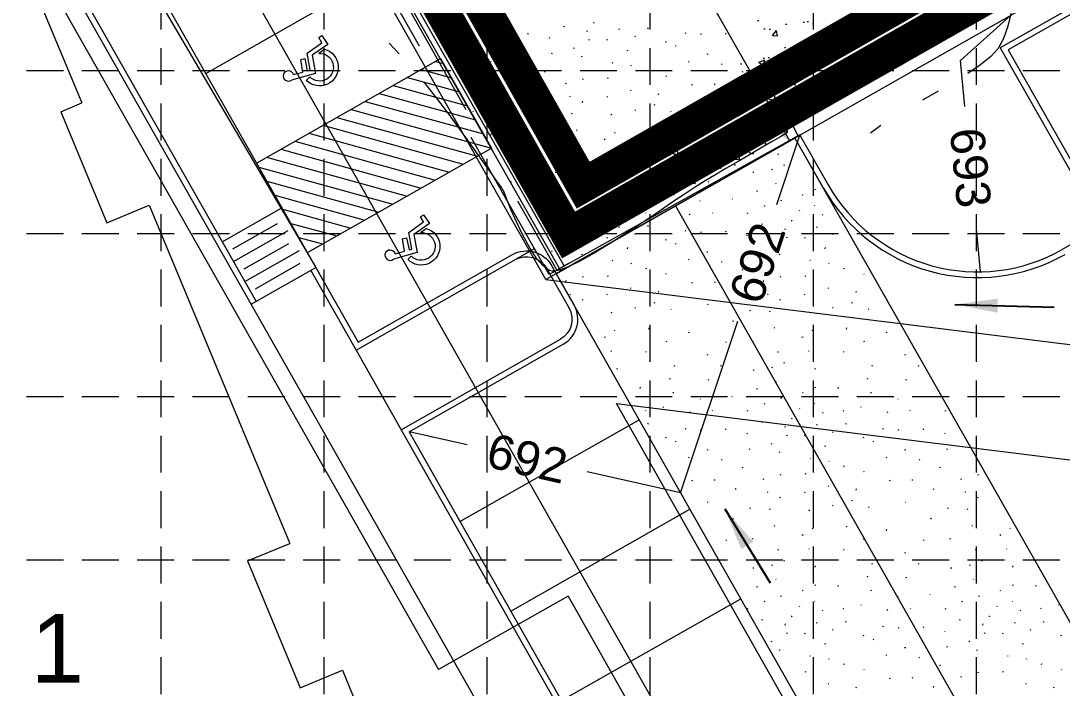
# Model space of a CAD drawing. Header units: feet. Extents: x 16394 to 17307, y 17282 to 17854.
# Drawn here: x 16809.9 to 16901, y 17628.2 to 17686.5 of the extents above; entities that cross this region are included whole.
import ezdxf
from ezdxf.enums import TextEntityAlignment as Align

# ---------------------------------------------------------------- set-up
doc = ezdxf.new("R2010")
doc.units = ezdxf.units.FT
doc.header["$MEASUREMENT"] = 0
for name, pattern in [('DGN Style 2', [22.939223, 13.763534, -9.175689]), ('DGN Style 5', [16.057456, 6.881767, -9.175689]), ('HIDDEN', [0.375, 0.25, -0.125])]:
    doc.linetypes.add(name, pattern=pattern)
for name, color, linetype, lineweight in [('_0', 1, 'Continuous', 0), ('Level 1', 7, 'Continuous', 0), ('Level 17', 7, 'Continuous', 0), ('Level 18', 7, 'Continuous', 0), ('Level 25', 7, 'Continuous', 0), ('Level 35', 7, 'Continuous', 0), ('Level 38', 7, 'Continuous', 0), ('Level 4', 7, 'Continuous', 0), ('Level 5', 7, 'Continuous', 0), ('Level 51', 7, 'Continuous', 0)]:
    doc.layers.add(name, color=color, linetype=linetype, lineweight=lineweight)
for name, color, linetype in [('GRID', 254, 'HIDDEN'), ('LIMITS OF DISTURBANCE', 1, 'HIDDEN'), ('SILT FENCE', 200, 'Continuous')]:
    doc.layers.add(name, color=color, linetype=linetype)
doc.styles.get("Standard").update_dxf_attribs({"font": 'ARIAL.TTF'})
doc.styles.add('Style-ENGINEERING', font='ENGINEERING.shx')
doc.dimstyles.get("Standard").update_dxf_attribs({"dimtxt": 0.18, "dimasz": 0.18, "dimexe": 0.18, "dimexo": 0.0625, "dimgap": 0.09, "dimtad": 0, "dimtih": 1, "dimtoh": 1, "dimdec": 4, "dimzin": 0, "dimdsep": 46, "dimtxsty": 'Standard', "dimcen": 0.09, "dimadec": 0, "dimazin": 0, "dimtfac": 1, "dimtdec": 4, "dimtofl": 0, "dimtmove": 0, "dimatfit": 3, "dimfxl": 0, "dimtolj": 1, "dimtzin": 0, "dimarcsym": 0})

msp = doc.modelspace()

# ---------------------------------------------------------------- hatches: boundary and pattern name
at = {"layer": 'Level 35', "linetype": 'DGN Style 2', "lineweight": 0}
h = msp.add_hatch(dxfattribs=at)
h.set_pattern_fill('AR-CONC', style=0)
h.set_pattern_definition([(50, (15736.0226, 15714.5856), (5.379451, -0.470641), [0.5625, -6.1875]), (355, (15736.0226, 15714.5856), (-1.040635, 5.641441), [0.45, -4.95]), (100.4514, (15736.471, 15714.5464), (4.33882, 5.170797), [0.478051, -5.258566]), (46.1842, (15736.0226, 15716.0856), (8.004308, -1.241393), [0.84375, -9.28125]), (96.6356, (15736.69, 15715.982), (7.00997, 7.305884), [0.717077, -7.887848]), (351.1842, (15736.023, 15716.086), (7.009965, 7.30589), [0.675, -7.425]), (21, (15736.7726, 15715.7106), (4.476803, -3.019642), [0.5625, -6.1875]), (326, (15736.7726, 15715.7106), (1.824865, 5.438625), [0.45, -4.95]), (71.4514, (15737.1457, 15715.459), (6.30167, 2.418979), [0.478051, -5.258566]), (37.5, (15736.0226, 15714.5856), (0.0911989, 2.4967039), [0, -4.89, 0, -5.025, 0, -4.96875]), (7.5, (15736.0226, 15714.5856), (1.9730215, 2.9580878), [0, -2.865, 0, -4.7775, 0, -1.89375]), (327.5, (15734.3501, 15714.5856), (4.0036683, -0.1691615), [0, -1.875, 0, -5.85, 0, -7.7625]), (317.5, (15733.6, 15714.5856), (4.3738963, 0.7507874), [0, -2.4375, 0, -3.885, 0, -5.5125])])
h.paths.add_polyline_path([(16870.857, 17676.817), (16866.473, 17676.075), (16866.668, 17670.722), (16877.326, 17676.617), (16876.896, 17677.498, -0.384245), (16878.199, 17680.292), (16886.363, 17684.845), (16883.872, 17685.916), (16880.567, 17685.848), (16877.6, 17687.061), (16873.621, 17686.387), (16872.947, 17683.894), (16869.778, 17679.85)], flags=16)

# ---------------------------------------------------------------- linework, layer by layer
at = {"color": 0, "lineweight": 0}
msp.add_solid([(16877.109, 17675.925), (16875.111, 17679.16), (16874.17, 17678.337)], dxfattribs=at)
at = {"layer": 'GRID', "color": 252, "linetype": 'HIDDEN', "lineweight": 0, "ltscale": 12.9}
for p, q in [((16822.182, 17838.88), (16822.182, 17340.067)), ((16836.432, 17838.88), (16836.432, 17340.067)), ((16850.682, 17838.88), (16850.682, 17340.067)), ((16864.932, 17838.88), (16864.932, 17340.067)), ((16879.182, 17838.88), (16879.182, 17340.067)), ((16893.432, 17838.88), (16893.432, 17340.067))]:
    msp.add_line(p, q, dxfattribs=at)
at = {"layer": 'GRID', "color": 7, "linetype": 'HIDDEN', "lineweight": 0, "ltscale": 12.9}
for p, q in [((16408.932, 17682.13), (17292.432, 17682.13)), ((16408.932, 17667.88), (17292.432, 17667.88)), ((16408.932, 17653.63), (17292.432, 17653.63)), ((16408.932, 17639.38), (17292.432, 17639.38))]:
    msp.add_line(p, q, dxfattribs=at)
at = {"layer": 'Level 1', "color": 7, "linetype": 'Continuous', "lineweight": 0}
for p, q in [((16855.841, 17663.866), (16771.895, 17811.717)), ((17010.64, 17751.757), (16855.841, 17663.866)), ((16867.168, 17670.297), (16954.96, 17515.671))]:
    msp.add_line(p, q, dxfattribs=at)
at = {"layer": 'Level 1', "color": 35, "linetype": 'DGN Style 5', "lineweight": 0}
for p, q in [((16896.494, 17687.222), (16896.203, 17685.983)), ((16888.663, 17686.345), (16887.846, 17685.886)), ((16889.082, 17686.58), (16888.663, 17686.345)), ((16886.725, 17685.256), (16885.389, 17684.506)), ((16887.846, 17685.886), (16886.725, 17685.256)), ((16896.203, 17685.983), (16895.835, 17684.902)), ((16843.004, 17683.565), (16842.146, 17684.502)), ((16885.389, 17684.506), (16883.93, 17683.687)), ((16895.835, 17684.902), (16895.361, 17684.038)), ((16883.93, 17683.687), (16882.44, 17682.849)), ((16894.722, 17683.347), (16893.82, 17682.619)), ((16895.361, 17684.038), (16894.722, 17683.347)), ((16882.44, 17682.849), (16881.01, 17682.045)), ((16893.82, 17682.619), (16892.713, 17681.864)), ((16881.01, 17682.045), (16879.731, 17681.325)), ((16845.876, 17680.25), (16845.214, 17681.059)), ((16878.694, 17680.74), (16877.992, 17680.343)), ((16879.731, 17681.325), (16878.694, 17680.74)), ((16846.67, 17679.222), (16845.876, 17680.25)), ((16877.167, 17679.673), (16877.024, 17679.478)), ((16877.248, 17679.783), (16877.167, 17679.673)), ((16877.288, 17679.828), (16877.248, 17679.783)), ((16877.33, 17679.872), (16877.288, 17679.828)), ((16877.406, 17679.937), (16877.33, 17679.872)), ((16877.56, 17680.066), (16877.406, 17679.937)), ((16877.714, 17680.183), (16877.56, 17680.066)), ((16877.992, 17680.343), (16877.714, 17680.183)), ((16890.123, 17680.313), (16888.759, 17679.537)), ((16847.549, 17678.045), (16846.67, 17679.222)), ((16876.695, 17678.778), (16876.662, 17678.687)), ((16876.745, 17678.908), (16876.695, 17678.778)), ((16876.837, 17679.144), (16876.745, 17678.908)), ((16876.888, 17679.275), (16876.837, 17679.144)), ((16876.916, 17679.322), (16876.888, 17679.275)), ((16876.945, 17679.368), (16876.916, 17679.322)), ((16877.024, 17679.478), (16876.945, 17679.368)), ((16848.466, 17676.793), (16847.549, 17678.045)), ((16876.589, 17678.22), (16876.574, 17678.071)), ((16876.574, 17678.071), (16876.584, 17678.022)), ((16876.584, 17678.022), (16876.594, 17677.972)), ((16876.618, 17678.486), (16876.589, 17678.22)), ((16876.594, 17677.972), (16876.617, 17677.824)), ((16876.634, 17678.63), (16876.618, 17678.486)), ((16876.662, 17678.687), (16876.634, 17678.63)), ((16876.617, 17677.824), (16876.658, 17677.559)), ((16876.658, 17677.559), (16876.68, 17677.415)), ((16876.68, 17677.415), (16876.698, 17677.349)), ((16876.698, 17677.349), (16876.759, 17677.208)), ((16876.759, 17677.208), (16876.872, 17676.952)), ((16876.872, 17676.952), (16876.934, 17676.812)), ((16885.097, 17677.322), (16884.217, 17676.654)), ((16849.372, 17675.536), (16848.466, 17676.793)), ((16876.337, 17676.339), (16875.614, 17675.915)), ((16876.817, 17676.62), (16876.337, 17676.339)), ((16876.991, 17676.722), (16876.817, 17676.62)), ((16876.934, 17676.812), (16876.958, 17676.764)), ((16876.958, 17676.764), (16876.991, 17676.722)), ((16850.22, 17674.346), (16849.372, 17675.536)), ((16874.713, 17675.388), (16873.696, 17674.793)), ((16875.614, 17675.915), (16874.713, 17675.388)), ((16850.963, 17673.295), (16850.22, 17674.346)), ((16873.696, 17674.793), (16872.628, 17674.168)), ((16851.553, 17672.455), (16850.963, 17673.295)), ((16871.572, 17673.55), (16870.591, 17672.976)), ((16872.628, 17674.168), (16871.572, 17673.55)), ((16851.942, 17671.898), (16851.553, 17672.455)), ((16869.75, 17672.485), (16869.046, 17672.045)), ((16870.591, 17672.976), (16869.75, 17672.485)), ((16852.082, 17671.696), (16851.942, 17671.898)), ((16852.121, 17671.63), (16852.082, 17671.696)), ((16852.207, 17671.403), (16852.121, 17671.63)), ((16869.046, 17672.045), (16868.092, 17671.413)), ((16852.446, 17670.795), (16852.207, 17671.403)), ((16852.813, 17669.909), (16852.446, 17670.795)), ((16866.94, 17670.636), (16865.644, 17669.759)), ((16868.092, 17671.413), (16866.94, 17670.636)), ((16853.283, 17668.851), (16852.813, 17669.909)), ((16865.644, 17669.759), (16864.254, 17668.827)), ((16853.829, 17667.724), (16853.283, 17668.851)), ((16864.254, 17668.827), (16862.823, 17667.887)), ((16862.823, 17667.887), (16861.402, 17666.983)), ((16854.428, 17666.632), (16853.829, 17667.724)), ((16861.402, 17666.983), (16860.044, 17666.162)), ((16855.052, 17665.681), (16854.428, 17666.632)), ((16860.044, 17666.162), (16858.801, 17665.468)), ((16855.554, 17665.09), (16855.052, 17665.681)), ((16855.922, 17664.782), (16855.554, 17665.09)), ((16858.801, 17665.468), (16857.724, 17664.949)), ((16856.161, 17664.653), (16855.922, 17664.782)), ((16856.278, 17664.614), (16856.161, 17664.653)), ((16856.372, 17664.598), (16856.278, 17664.614)), ((16856.596, 17664.601), (16856.372, 17664.598)), ((16857.018, 17664.689), (16856.596, 17664.601)), ((16857.724, 17664.949), (16857.018, 17664.689))]:
    msp.add_line(p, q, dxfattribs=at)
at = {"layer": 'Level 17', "color": 7, "linetype": 'Continuous', "lineweight": 0}
for p, q in [((16809.131, 17694.055), (16815.276, 17679.282)), ((16813.429, 17678.514), (16815.276, 17679.282)), ((16813.429, 17678.514), (16817.462, 17668.819)), ((16817.462, 17668.819), (16821.155, 17670.355)), ((16821.155, 17670.355), (16833.446, 17640.81)), ((16829.753, 17639.274), (16833.446, 17640.81)), ((16829.753, 17639.274), (16834.362, 17628.194)), ((16834.362, 17628.194), (16838.055, 17629.73)), ((16838.055, 17629.73), (16844.2, 17614.958))]:
    msp.add_line(p, q, dxfattribs=at)
at = {"layer": 'Level 25', "color": 7, "linetype": 'Continuous', "lineweight": 0}
for p, q in [((16876.279, 17607.615), (16763.199, 17806.78)), ((16877.146, 17675.962), (16839.991, 17741.402)), ((16857.145, 17664.606), (16819.743, 17730.481)), ((16799.529, 17712.413), (16846.444, 17629.782)), ((16856.732, 17664.372), (16877.603, 17676.222)), ((16877.603, 17676.222), (16965.395, 17521.596)), ((16856.732, 17664.372), (16944.538, 17509.723)), ((16855.841, 17663.866), (16962.247, 17650.684)), ((16861.995, 17653.027), (16947.679, 17642.413)), ((16884.976, 17612.552), (16861.995, 17653.027)), ((16857.771, 17636.213), (16846.444, 17629.782)), ((16857.771, 17636.213), (16939.227, 17492.747))]:
    msp.add_line(p, q, dxfattribs=at)
at = {"layer": 'Level 35', "color": 7, "linetype": 'DGN Style 2', "lineweight": 0}
for p, q in [((16856.115, 17664.314), (16811.606, 17742.661)), ((16842.052, 17690.702), (16856.785, 17664.686)), ((16891.203, 17687.879), (16877.636, 17680.366)), ((16892.111, 17687.607), (16877.905, 17679.734)), ((16877.871, 17676.413), (16877.256, 17677.674)), ((16877.871, 17676.413), (16856.115, 17664.314))]:
    msp.add_line(p, q, dxfattribs=at)
for centre, radius, start, end in [((16878.744, 17678.249), 2.39, 117.62849, 218.73605), ((16879.106, 17678.164), 1.914, 112.47045, 194.83436)]:
    msp.add_arc(centre, radius, start, end, dxfattribs=at)
at = {"layer": 'Level 38', "color": 7, "linetype": 'Continuous', "lineweight": 0}
for p, q in [((16857.426, 17665.043), (16812.91, 17743.403)), ((16795.27, 17723.003), (16863.971, 17602.001)), ((16803.885, 17720.995), (16839.434, 17658.383)), ((16959.029, 17720.154), (16895.548, 17684.111)), ((16958.841, 17719.472), (16896.229, 17683.923)), ((16811.257, 17695.857), (16830.513, 17661.943)), ((16826.103, 17681.862), (16842.191, 17690.997)), ((16835.985, 17683.619), (16836.492, 17683.975)), ((16895.548, 17684.111), (16903.448, 17670.197)), ((16896.229, 17683.923), (16903.882, 17670.444)), ((16830.547, 17674.036), (16846.634, 17683.17)), ((16846.187, 17682.916), (16846.889, 17682.722)), ((16846.634, 17683.17), (16851.078, 17675.344)), ((16834.895, 17681.257), (16835.186, 17681.55)), ((16843.727, 17681.519), (16848.285, 17680.263)), ((16844.957, 17682.218), (16847.587, 17681.493)), ((16842.497, 17680.821), (16848.983, 17679.033)), ((16841.268, 17680.123), (16849.682, 17677.803)), ((16840.038, 17679.425), (16850.38, 17676.573)), ((16837.578, 17678.028), (16849.848, 17674.645)), ((16838.808, 17678.726), (16851.078, 17675.344)), ((16836.348, 17677.33), (16848.618, 17673.947)), ((16835.118, 17676.632), (16847.389, 17673.249)), ((16878.022, 17676.497), (16856.115, 17664.314)), ((16877.603, 17676.222), (16880.072, 17671.874)), ((16878.038, 17676.469), (16880.506, 17672.121)), ((16832.659, 17675.235), (16844.929, 17671.852)), ((16833.889, 17675.933), (16846.159, 17672.551)), ((16834.99, 17666.209), (16851.078, 17675.344)), ((16831.429, 17674.537), (16843.699, 17671.154)), ((16830.744, 17673.688), (16842.469, 17670.456)), ((16831.442, 17672.459), (16841.24, 17669.758)), ((16832.14, 17671.229), (16840.01, 17669.059)), ((16827.551, 17667.16), (16832.768, 17670.123)), ((16832.839, 17669.999), (16838.78, 17668.361)), ((16828.479, 17666.537), (16832.393, 17668.759)), ((16833.537, 17668.769), (16837.55, 17667.663)), ((16828.538, 17665.421), (16833.321, 17668.137)), ((16844.872, 17667.966), (16845.379, 17668.322)), ((16829.467, 17664.798), (16833.38, 17667.02)), ((16834.235, 17667.539), (16836.32, 17666.965)), ((16902.696, 17667.47), (16900.957, 17666.483)), ((16829.526, 17663.682), (16834.309, 17666.397)), ((16839.246, 17657.701), (16854.899, 17666.589)), ((16839.434, 17658.383), (16852.913, 17666.036)), ((16830.454, 17663.059), (16834.368, 17665.281)), ((16843.783, 17665.605), (16844.073, 17665.897)), ((16856.321, 17665.096), (16858.296, 17661.618)), ((16830.078, 17661.696), (16835.731, 17664.905)), ((16835.296, 17664.658), (16839.246, 17657.701)), ((16855.886, 17664.849), (16857.861, 17661.371)), ((16843.196, 17650.744), (16857.11, 17658.644)), ((16843.878, 17650.556), (16857.357, 17658.209)), ((16839.246, 17657.701), (16843.196, 17650.744)), ((16848.321, 17642.73), (16863.974, 17651.617)), ((16843.196, 17650.744), (16870.352, 17602.916)), ((16843.878, 17650.556), (16870.54, 17603.597)), ((16852.765, 17634.903), (16868.418, 17643.791)), ((16857.209, 17627.077), (16872.862, 17635.964))]:
    msp.add_line(p, q, dxfattribs=at)
at = {"layer": 'Level 38', "color": 7, "linetype": 'Continuous', "lineweight": 0, "flags": 128}
for points in [[(16833.761, 17681.757), (16834.603, 17681.988), (16834.408, 17683.074), (16834.76, 17683.164), (16834.985, 17682.102), (16835.246, 17682.165), (16834.961, 17683.628), (16836.265, 17684.549), (16835.989, 17684.997), (16836.262, 17685.175), (16836.778, 17684.4), (16835.401, 17683.455), (16835.699, 17681.869), (16833.616, 17681.283)], [(16842.649, 17666.104), (16843.49, 17666.335), (16843.296, 17667.421), (16843.647, 17667.511), (16843.872, 17666.449), (16844.133, 17666.512), (16843.848, 17667.975), (16845.153, 17668.896), (16844.877, 17669.344), (16845.149, 17669.522), (16845.665, 17668.747), (16844.289, 17667.802), (16844.586, 17666.216), (16842.504, 17665.63)]]:
    msp.add_lwpolyline(points, dxfattribs=at)
at = {"layer": 'Level 38', "color": 7, "linetype": 'Continuous', "lineweight": 0, "extrusion": (0, 0, -1)}
for centre, radius, start, end in [((-16836.056, 17682.408), 1.631, 105.51132, 315.27489), ((-16836.056, 17682.408), 1.211, 86.58415, 315.27489), ((-16844.943, 17666.755), 1.631, 105.51132, 315.27489), ((-16844.943, 17666.755), 1.211, 86.58415, 315.27489), ((-16854.147, 17663.862), 2.5, 60.41333, 150.41333), ((-16854.147, 17663.862), 2, 60.41333, 150.41333), ((-16856.122, 17660.383), 2, 150.41333, 240.41333)]:
    msp.add_arc(centre, radius, start, end, dxfattribs=at)
at = {"layer": 'Level 38', "color": 7, "linetype": 'Continuous', "lineweight": 0}
for centre, radius, start, end in [((16833.336, 17681.637), 0.451, 15.48499, 308.66759), ((16893.551, 17679.527), 15.5, 209.58667, 299.58667), ((16893.551, 17679.527), 15, 209.58667, 299.58667), ((16842.223, 17665.984), 0.451, 15.48499, 308.66759), ((16856.122, 17660.383), 2.5, 299.58667, 29.58667)]:
    msp.add_arc(centre, radius, start, end, dxfattribs=at)
at = {"layer": 'Level 5', "color": 35, "linetype": 'Continuous', "lineweight": 0}
for p, q in [((16818.652, 17693.973), (16835.731, 17664.905)), ((16892.06, 17682.998), (16896.42, 17686.906)), ((16892.445, 17678.976), (16892.06, 17682.998)), ((16876.015, 17670.408), (16878.038, 17676.469)), ((16893.829, 17664.529), (16893.47, 17668.275)), ((16835.731, 17664.905), (16839.434, 17658.383)), ((16867.609, 17645.216), (16872.612, 17660.21)), ((16848.969, 17649.411), (16843.878, 17650.556)), ((16867.609, 17645.216), (16859.457, 17647.05))]:
    msp.add_line(p, q, dxfattribs=at)
at = {"layer": 'Level 51', "color": 254, "linetype": 'Continuous', "lineweight": 0}
for p, q in [((16857.446, 17685.939), (16857.476, 17686.029)), ((16860, 17686.303), (16860.037, 17686.284)), ((16860.037, 17686.284), (16860.054, 17686.263)), ((16846.373, 17685.072), (16846.328, 17685.117)), ((16847.479, 17685.772), (16847.509, 17685.862)), ((16850.745, 17685.354), (16850.776, 17685.444)), ((16852.084, 17685.257), (16852.114, 17685.347)), ((16854.312, 17685.334), (16854.219, 17685.314)), ((16859.456, 17685.521), (16859.486, 17685.611)), ((16862.247, 17685.688), (16862.277, 17685.778)), ((16863.653, 17685.072), (16863.608, 17685.117)), ((16864.759, 17685.772), (16864.789, 17685.862)), ((16868.025, 17685.354), (16868.056, 17685.444)), ((16869.364, 17685.257), (16869.394, 17685.347)), ((16871.592, 17685.334), (16871.499, 17685.314)), ((16849.027, 17684.588), (16849.057, 17684.678)), ((16849.932, 17684.236), (16849.887, 17684.281)), ((16856.172, 17684.947), (16856.127, 17684.992)), ((16859.623, 17684.769), (16859.653, 17684.859)), ((16861.198, 17684.755), (16861.228, 17684.845)), ((16866.307, 17684.588), (16866.337, 17684.678)), ((16867.212, 17684.236), (16867.167, 17684.281)), ((16852.72, 17683.537), (16852.628, 17683.517)), ((16856.355, 17683.585), (16856.385, 17683.675)), ((16858.282, 17684.045), (16858.312, 17684.135)), ((16859.002, 17683.328), (16858.909, 17683.308)), ((16862.957, 17683.836), (16862.987, 17683.926)), ((16870, 17683.537), (16869.908, 17683.517)), ((16851.063, 17682.858), (16851.018, 17682.902)), ((16853.952, 17682.649), (16853.907, 17682.694)), ((16861.685, 17682.774), (16861.64, 17682.819)), ((16863.318, 17682.523), (16863.273, 17682.568)), ((16868.343, 17682.858), (16868.298, 17682.902)), ((16871.232, 17682.649), (16871.187, 17682.694)), ((16847.31, 17682.081), (16847.34, 17682.171)), ((16849.095, 17681.604), (16849.05, 17681.649)), ((16855.777, 17681.991), (16855.685, 17681.971)), ((16861.24, 17681.413), (16861.27, 17681.503)), ((16864.59, 17682.081), (16864.62, 17682.171)), ((16866.375, 17681.604), (16866.33, 17681.649)), ((16873.057, 17681.991), (16872.965, 17681.971)), ((16851.33, 17680.828), (16851.36, 17680.918)), ((16853.348, 17680.905), (16853.256, 17680.885)), ((16857.57, 17680.953), (16857.6, 17681.043)), ((16859.086, 17681.365), (16858.993, 17681.345)), ((16868.61, 17680.828), (16868.64, 17680.918)), ((16870.628, 17680.905), (16870.536, 17680.885)), ((16848.399, 17680.034), (16848.429, 17680.124)), ((16855.141, 17680.076), (16855.171, 17680.166)), ((16857.973, 17679.808), (16857.928, 17679.853)), ((16861.207, 17679.799), (16861.162, 17679.844)), ((16863.276, 17680.351), (16863.231, 17680.396)), ((16865.679, 17680.034), (16865.709, 17680.124)), ((16872.421, 17680.076), (16872.451, 17680.166)), ((16852.738, 17678.93), (16852.693, 17678.975)), ((16859.037, 17679.338), (16859.067, 17679.427)), ((16865.352, 17679.109), (16865.26, 17679.089)), ((16870.018, 17678.93), (16869.973, 17678.975)), ((16849.514, 17678.512), (16849.469, 17678.557)), ((16856.447, 17678.44), (16856.355, 17678.42)), ((16858.114, 17678.321), (16858.144, 17678.411)), ((16861.612, 17678.273), (16861.522, 17678.228)), ((16863.653, 17678.638), (16863.608, 17678.683)), ((16866.794, 17678.512), (16866.749, 17678.557)), ((16873.727, 17678.44), (16873.635, 17678.42)), ((16875.394, 17678.321), (16875.424, 17678.411)), ((16854.932, 17677.486), (16854.962, 17677.575)), ((16858.559, 17676.883), (16858.514, 17676.928)), ((16872.212, 17677.486), (16872.242, 17677.575)), ((16875.839, 17676.883), (16875.794, 17676.928)), ((16851.037, 17676.483), (16851.067, 17676.573)), ((16861.027, 17676.118), (16860.937, 17676.073)), ((16861.882, 17676.657), (16861.837, 17676.702)), ((16864.841, 17676.817), (16864.871, 17676.907)), ((16868.317, 17676.483), (16868.347, 17676.573)), ((16854.329, 17675.63), (16854.284, 17675.674)), ((16856.607, 17675.731), (16856.637, 17675.821)), ((16866.399, 17675.724), (16866.306, 17675.704)), ((16871.609, 17675.63), (16871.564, 17675.674)), ((16873.887, 17675.731), (16873.917, 17675.821)), ((16852.67, 17674.519), (16852.7, 17674.609)), ((16858.876, 17674.805), (16858.783, 17674.785)), ((16861.567, 17674.861), (16861.522, 17674.906)), ((16864.616, 17674.794), (16864.571, 17674.839)), ((16869.95, 17674.519), (16869.98, 17674.609)), ((16876.156, 17674.805), (16876.063, 17674.785)), ((16853.843, 17673.558), (16853.873, 17673.648)), ((16858.323, 17673.433), (16858.354, 17673.523)), ((16859.372, 17673.823), (16859.402, 17673.912)), ((16862.078, 17673.308), (16862.108, 17673.397)), ((16867.061, 17673.558), (16867.091, 17673.648)), ((16871.123, 17673.558), (16871.153, 17673.648)), ((16875.603, 17673.433), (16875.634, 17673.523)), ((16876.652, 17673.823), (16876.682, 17673.912)), ((16852.804, 17672.382), (16852.738, 17672.368)), ((16856.74, 17673.218), (16856.648, 17673.198)), ((16866.692, 17672.466), (16866.6, 17672.446)), ((16870.084, 17672.382), (16869.992, 17672.362)), ((16874.02, 17673.218), (16873.928, 17673.198)), ((16857.025, 17671.553), (16857.055, 17671.643)), ((16858.684, 17672.204), (16858.639, 17672.248)), ((16862.128, 17671.714), (16862.035, 17671.693)), ((16864.088, 17671.636), (16864.118, 17671.726)), ((16874.305, 17671.553), (16874.335, 17671.643)), ((16875.964, 17672.204), (16875.919, 17672.248)), ((16879.408, 17671.714), (16879.315, 17671.693)), ((16854.874, 17670.867), (16854.829, 17670.911)), ((16859.121, 17670.731), (16859.151, 17670.821)), ((16861.027, 17671.224), (16860.982, 17671.269)), ((16867.027, 17671.254), (16866.935, 17671.234)), ((16869.351, 17670.686), (16869.306, 17670.731)), ((16872.154, 17670.867), (16872.109, 17670.911)), ((16876.401, 17670.731), (16876.431, 17670.821)), ((16878.307, 17671.224), (16878.262, 17671.269)), ((16856.188, 17669.631), (16856.218, 17669.721)), ((16857.653, 17670.258), (16857.683, 17670.347)), ((16860.757, 17669.833), (16860.712, 17669.878)), ((16862.062, 17670.282), (16862.017, 17670.327)), ((16864.581, 17669.653), (16864.536, 17669.698)), ((16866.111, 17669.967), (16866.066, 17670.012)), ((16870.431, 17669.653), (16870.386, 17669.698)), ((16873.468, 17669.631), (16873.498, 17669.721)), ((16874.933, 17670.258), (16874.963, 17670.347)), ((16878.037, 17669.833), (16877.992, 17669.878)), ((16879.342, 17670.282), (16879.297, 17670.327)), ((16857.446, 17668.659), (16857.476, 17668.749)), ((16860, 17669.023), (16860.037, 17669.004)), ((16860.037, 17669.004), (16860.054, 17668.983)), ((16862.782, 17669.474), (16862.737, 17669.518)), ((16868.451, 17669.563), (16868.361, 17669.518)), ((16874.726, 17668.659), (16874.756, 17668.749)), ((16877.28, 17669.023), (16877.317, 17669.004)), ((16877.317, 17669.004), (16877.334, 17668.983)), ((16880.062, 17669.474), (16880.017, 17669.518)), ((16859.456, 17668.241), (16859.486, 17668.331)), ((16862.247, 17668.408), (16862.277, 17668.498)), ((16863.653, 17667.792), (16863.608, 17667.837)), ((16864.759, 17668.492), (16864.789, 17668.582)), ((16868.025, 17668.074), (16868.056, 17668.164)), ((16869.364, 17667.977), (16869.394, 17668.067)), ((16871.592, 17668.054), (16871.499, 17668.034)), ((16876.736, 17668.241), (16876.766, 17668.331)), ((16879.527, 17668.408), (16879.557, 17668.498)), ((16880.933, 17667.792), (16880.888, 17667.837)), ((16856.172, 17667.667), (16856.127, 17667.712)), ((16859.623, 17667.489), (16859.653, 17667.579)), ((16861.198, 17667.475), (16861.228, 17667.565)), ((16866.307, 17667.308), (16866.337, 17667.398)), ((16867.212, 17666.956), (16867.167, 17667.001)), ((16873.452, 17667.667), (16873.407, 17667.712)), ((16876.903, 17667.489), (16876.933, 17667.579)), ((16878.478, 17667.475), (16878.508, 17667.565)), ((16856.355, 17666.305), (16856.385, 17666.395)), ((16858.282, 17666.765), (16858.312, 17666.855)), ((16859.002, 17666.048), (16858.909, 17666.028)), ((16862.957, 17666.556), (16862.987, 17666.646)), ((16870, 17666.257), (16869.908, 17666.237)), ((16873.635, 17666.305), (16873.665, 17666.395)), ((16875.562, 17666.765), (16875.592, 17666.855)), ((16876.282, 17666.048), (16876.189, 17666.028)), ((16880.237, 17666.556), (16880.267, 17666.646)), ((16861.685, 17665.494), (16861.64, 17665.539)), ((16863.318, 17665.243), (16863.273, 17665.288)), ((16868.343, 17665.578), (16868.298, 17665.622)), ((16871.232, 17665.369), (16871.187, 17665.414)), ((16878.965, 17665.494), (16878.92, 17665.539)), ((16880.598, 17665.243), (16880.553, 17665.288)), ((16861.24, 17664.133), (16861.27, 17664.223)), ((16864.59, 17664.801), (16864.62, 17664.891)), ((16866.375, 17664.324), (16866.33, 17664.369)), ((16873.057, 17664.711), (16872.965, 17664.691)), ((16878.52, 17664.133), (16878.55, 17664.223)), ((16881.87, 17664.801), (16881.9, 17664.891)), ((16883.655, 17664.324), (16883.61, 17664.369)), ((16857.57, 17663.673), (16857.6, 17663.763)), ((16859.086, 17664.085), (16858.993, 17664.065)), ((16868.61, 17663.548), (16868.64, 17663.638)), ((16870.628, 17663.625), (16870.536, 17663.605)), ((16874.85, 17663.673), (16874.88, 17663.763)), ((16876.366, 17664.085), (16876.273, 17664.065)), ((16857.973, 17662.528), (16857.928, 17662.573)), ((16861.207, 17662.519), (16861.162, 17662.564)), ((16863.276, 17663.071), (16863.231, 17663.116)), ((16865.679, 17662.754), (16865.709, 17662.844)), ((16872.421, 17662.796), (16872.451, 17662.886)), ((16875.253, 17662.528), (16875.208, 17662.573)), ((16878.487, 17662.519), (16878.442, 17662.564)), ((16880.556, 17663.071), (16880.511, 17663.116)), ((16882.959, 17662.754), (16882.989, 17662.844)), ((16859.037, 17662.058), (16859.067, 17662.147)), ((16865.352, 17661.829), (16865.26, 17661.809)), ((16870.018, 17661.65), (16869.973, 17661.695)), ((16876.317, 17662.058), (16876.347, 17662.147)), ((16882.632, 17661.829), (16882.54, 17661.809)), ((16861.612, 17660.993), (16861.522, 17660.948)), ((16863.653, 17661.358), (16863.608, 17661.403)), ((16866.794, 17661.232), (16866.749, 17661.277)), ((16873.727, 17661.16), (16873.635, 17661.14)), ((16875.394, 17661.041), (16875.424, 17661.131)), ((16878.892, 17660.993), (16878.802, 17660.948)), ((16880.933, 17661.358), (16880.888, 17661.403)), ((16884.074, 17661.232), (16884.029, 17661.277)), ((16864.841, 17659.537), (16864.871, 17659.627)), ((16872.212, 17660.206), (16872.242, 17660.295)), ((16875.839, 17659.603), (16875.794, 17659.648)), ((16882.121, 17659.537), (16882.151, 17659.627)), ((16861.027, 17658.838), (16860.937, 17658.793)), ((16861.882, 17659.377), (16861.837, 17659.422)), ((16868.317, 17659.203), (16868.347, 17659.293)), ((16878.307, 17658.838), (16878.217, 17658.793)), ((16879.162, 17659.377), (16879.117, 17659.422)), ((16885.597, 17659.203), (16885.627, 17659.293)), ((16866.399, 17658.444), (16866.306, 17658.424)), ((16871.609, 17658.35), (16871.564, 17658.394)), ((16873.887, 17658.451), (16873.917, 17658.541)), ((16883.679, 17658.444), (16883.586, 17658.424)), ((16861.567, 17657.581), (16861.522, 17657.626)), ((16864.616, 17657.514), (16864.571, 17657.559)), ((16869.95, 17657.239), (16869.98, 17657.329)), ((16876.156, 17657.525), (16876.063, 17657.505)), ((16878.847, 17657.581), (16878.802, 17657.626)), ((16881.896, 17657.514), (16881.851, 17657.559)), ((16887.23, 17657.239), (16887.26, 17657.329)), ((16862.078, 17656.028), (16862.108, 17656.117)), ((16867.061, 17656.278), (16867.091, 17656.368)), ((16871.123, 17656.278), (16871.153, 17656.368)), ((16875.603, 17656.153), (16875.634, 17656.243)), ((16876.652, 17656.543), (16876.682, 17656.632)), ((16879.358, 17656.028), (16879.388, 17656.117)), ((16884.341, 17656.278), (16884.371, 17656.368)), ((16888.403, 17656.278), (16888.433, 17656.368)), ((16866.692, 17655.186), (16866.6, 17655.166)), ((16870.084, 17655.102), (16869.992, 17655.082)), ((16874.02, 17655.938), (16873.928, 17655.918)), ((16883.972, 17655.186), (16883.88, 17655.166)), ((16887.364, 17655.102), (16887.272, 17655.082)), ((16864.088, 17654.356), (16864.118, 17654.446)), ((16874.305, 17654.273), (16874.335, 17654.363)), ((16875.964, 17654.924), (16875.919, 17654.968)), ((16879.408, 17654.434), (16879.315, 17654.413)), ((16881.368, 17654.356), (16881.398, 17654.446)), ((16867.027, 17653.974), (16866.935, 17653.954)), ((16869.351, 17653.406), (16869.306, 17653.451)), ((16872.154, 17653.587), (16872.109, 17653.631)), ((16876.401, 17653.451), (16876.431, 17653.541)), ((16878.307, 17653.944), (16878.262, 17653.989)), ((16884.307, 17653.974), (16884.215, 17653.954)), ((16886.631, 17653.406), (16886.586, 17653.451)), ((16889.434, 17653.587), (16889.389, 17653.631)), ((16864.581, 17652.373), (16864.536, 17652.418)), ((16866.111, 17652.687), (16866.066, 17652.732)), ((16870.431, 17652.373), (16870.386, 17652.418)), ((16873.468, 17652.351), (16873.498, 17652.441)), ((16874.933, 17652.978), (16874.963, 17653.067)), ((16878.037, 17652.553), (16877.992, 17652.598)), ((16879.342, 17653.002), (16879.297, 17653.047)), ((16881.861, 17652.373), (16881.816, 17652.418)), ((16883.391, 17652.687), (16883.346, 17652.732)), ((16887.711, 17652.373), (16887.666, 17652.418)), ((16890.748, 17652.351), (16890.778, 17652.441)), ((16868.451, 17652.283), (16868.361, 17652.238)), ((16874.726, 17651.379), (16874.756, 17651.469)), ((16877.28, 17651.743), (16877.317, 17651.724)), ((16877.317, 17651.724), (16877.334, 17651.703)), ((16880.062, 17652.194), (16880.017, 17652.238)), ((16885.731, 17652.283), (16885.641, 17652.238)), ((16864.759, 17651.212), (16864.789, 17651.302)), ((16868.025, 17650.794), (16868.056, 17650.884)), ((16869.364, 17650.697), (16869.394, 17650.787)), ((16871.592, 17650.774), (16871.499, 17650.754)), ((16876.736, 17650.961), (16876.766, 17651.051)), ((16879.527, 17651.128), (16879.557, 17651.218)), ((16880.933, 17650.512), (16880.888, 17650.557)), ((16882.039, 17651.212), (16882.069, 17651.302)), ((16885.305, 17650.794), (16885.336, 17650.884)), ((16886.644, 17650.697), (16886.674, 17650.787)), ((16888.872, 17650.774), (16888.779, 17650.754)), ((16866.307, 17650.028), (16866.337, 17650.118)), ((16867.212, 17649.676), (16867.167, 17649.721)), ((16873.452, 17650.387), (16873.407, 17650.432)), ((16876.903, 17650.209), (16876.933, 17650.299)), ((16878.478, 17650.195), (16878.508, 17650.285)), ((16883.587, 17650.028), (16883.617, 17650.118)), ((16884.492, 17649.676), (16884.447, 17649.721)), ((16890.732, 17650.387), (16890.687, 17650.432)), ((16870, 17648.977), (16869.908, 17648.957)), ((16873.635, 17649.025), (16873.665, 17649.115)), ((16875.562, 17649.485), (16875.592, 17649.575)), ((16876.282, 17648.768), (16876.189, 17648.748)), ((16880.237, 17649.276), (16880.267, 17649.366)), ((16887.28, 17648.977), (16887.188, 17648.957)), ((16890.915, 17649.025), (16890.945, 17649.115)), ((16868.343, 17648.298), (16868.298, 17648.342)), ((16871.232, 17648.089), (16871.187, 17648.134)), ((16878.965, 17648.214), (16878.92, 17648.259)), ((16880.598, 17647.963), (16880.553, 17648.008)), ((16885.623, 17648.298), (16885.578, 17648.342)), ((16888.512, 17648.089), (16888.467, 17648.134)), ((16873.057, 17647.431), (16872.965, 17647.411)), ((16878.52, 17646.853), (16878.55, 17646.943)), ((16881.87, 17647.521), (16881.9, 17647.611)), ((16883.655, 17647.044), (16883.61, 17647.089)), ((16890.337, 17647.431), (16890.245, 17647.411)), ((16868.61, 17646.268), (16868.64, 17646.358)), ((16870.628, 17646.345), (16870.536, 17646.325)), ((16874.85, 17646.393), (16874.88, 17646.483)), ((16876.366, 17646.805), (16876.273, 17646.785)), ((16885.89, 17646.268), (16885.92, 17646.358)), ((16887.908, 17646.345), (16887.816, 17646.325)), ((16892.13, 17646.393), (16892.16, 17646.483)), ((16893.646, 17646.805), (16893.553, 17646.785)), ((16872.421, 17645.516), (16872.451, 17645.606)), ((16875.253, 17645.248), (16875.208, 17645.293)), ((16878.487, 17645.239), (16878.442, 17645.284)), ((16880.556, 17645.791), (16880.511, 17645.836)), ((16882.959, 17645.474), (16882.989, 17645.564)), ((16889.701, 17645.516), (16889.731, 17645.606)), ((16892.533, 17645.248), (16892.488, 17645.293)), ((16870.018, 17644.37), (16869.973, 17644.415)), ((16876.317, 17644.778), (16876.347, 17644.867)), ((16882.632, 17644.549), (16882.54, 17644.529)), ((16887.298, 17644.37), (16887.253, 17644.415)), ((16893.597, 17644.778), (16893.627, 17644.867)), ((16873.727, 17643.88), (16873.635, 17643.86)), ((16875.394, 17643.761), (16875.424, 17643.851)), ((16878.892, 17643.713), (16878.802, 17643.668)), ((16880.933, 17644.078), (16880.888, 17644.123)), ((16884.074, 17643.952), (16884.029, 17643.997)), ((16891.007, 17643.88), (16890.915, 17643.86)), ((16892.674, 17643.761), (16892.704, 17643.851)), ((16896.085, 17643.67), (16896.082, 17643.668)), ((16872.212, 17642.926), (16872.242, 17643.015)), ((16875.839, 17642.323), (16875.794, 17642.368)), ((16882.121, 17642.257), (16882.151, 17642.347)), ((16889.492, 17642.926), (16889.522, 17643.015)), ((16893.119, 17642.323), (16893.074, 17642.368)), ((16878.307, 17641.558), (16878.217, 17641.513)), ((16879.162, 17642.097), (16879.117, 17642.142)), ((16885.597, 17641.923), (16885.627, 17642.013)), ((16895.587, 17641.558), (16895.497, 17641.513)), ((16896.442, 17642.097), (16896.397, 17642.142)), ((16871.609, 17641.07), (16871.564, 17641.114)), ((16873.887, 17641.171), (16873.917, 17641.261)), ((16883.679, 17641.164), (16883.586, 17641.144)), ((16888.889, 17641.07), (16888.844, 17641.114)), ((16891.167, 17641.171), (16891.197, 17641.261)), ((16876.156, 17640.245), (16876.063, 17640.225)), ((16878.847, 17640.301), (16878.802, 17640.346)), ((16881.896, 17640.234), (16881.851, 17640.279)), ((16887.23, 17639.959), (16887.26, 17640.049)), ((16893.436, 17640.245), (16893.343, 17640.225)), ((16896.127, 17640.301), (16896.082, 17640.346)), ((16871.129, 17639.016), (16871.153, 17639.088)), ((16875.603, 17638.873), (16875.634, 17638.963)), ((16876.652, 17639.263), (16876.682, 17639.352)), ((16879.358, 17638.748), (16879.388, 17638.837)), ((16884.341, 17638.998), (16884.371, 17639.088)), ((16888.403, 17638.998), (16888.433, 17639.088)), ((16892.883, 17638.873), (16892.914, 17638.963)), ((16893.932, 17639.263), (16893.962, 17639.352)), ((16896.638, 17638.748), (16896.668, 17638.837)), ((16874.02, 17638.658), (16873.928, 17638.638)), ((16883.972, 17637.906), (16883.88, 17637.886)), ((16887.364, 17637.822), (16887.272, 17637.802)), ((16891.3, 17638.658), (16891.208, 17638.638)), ((16874.305, 17636.993), (16874.335, 17637.083)), ((16875.964, 17637.644), (16875.919, 17637.688)), ((16879.408, 17637.154), (16879.315, 17637.133)), ((16881.368, 17637.076), (16881.398, 17637.166)), ((16891.585, 17636.993), (16891.615, 17637.083)), ((16893.244, 17637.644), (16893.199, 17637.688)), ((16896.688, 17637.154), (16896.595, 17637.133)), ((16898.648, 17637.076), (16898.678, 17637.166)), ((16876.401, 17636.171), (16876.431, 17636.261)), ((16878.307, 17636.664), (16878.262, 17636.709)), ((16884.307, 17636.694), (16884.215, 17636.674)), ((16886.631, 17636.126), (16886.586, 17636.171)), ((16889.434, 17636.307), (16889.389, 17636.351)), ((16893.681, 17636.171), (16893.711, 17636.261)), ((16895.587, 17636.664), (16895.542, 17636.709)), ((16873.468, 17635.071), (16873.498, 17635.161)), ((16874.933, 17635.698), (16874.963, 17635.787)), ((16878.037, 17635.273), (16877.992, 17635.318)), ((16879.342, 17635.722), (16879.297, 17635.767)), ((16881.861, 17635.093), (16881.816, 17635.138)), ((16883.391, 17635.407), (16883.346, 17635.452)), ((16887.711, 17635.093), (16887.666, 17635.138)), ((16890.748, 17635.071), (16890.778, 17635.161)), ((16892.213, 17635.698), (16892.243, 17635.787)), ((16895.317, 17635.273), (16895.272, 17635.318)), ((16896.622, 17635.722), (16896.577, 17635.767)), ((16899.141, 17635.093), (16899.096, 17635.138)), ((16900.671, 17635.407), (16900.626, 17635.452)), ((16874.726, 17634.099), (16874.756, 17634.189)), ((16877.28, 17634.463), (16877.317, 17634.444)), ((16877.317, 17634.444), (16877.334, 17634.423)), ((16880.062, 17634.914), (16880.017, 17634.958)), ((16885.731, 17635.003), (16885.641, 17634.958)), ((16892.006, 17634.099), (16892.036, 17634.189)), ((16894.56, 17634.463), (16894.597, 17634.444)), ((16894.597, 17634.444), (16894.614, 17634.423)), ((16897.342, 17634.914), (16897.297, 17634.958)), ((16876.736, 17633.681), (16876.766, 17633.771)), ((16879.527, 17633.848), (16879.557, 17633.938)), ((16880.933, 17633.232), (16880.888, 17633.277)), ((16882.039, 17633.932), (16882.069, 17634.022)), ((16885.305, 17633.514), (16885.336, 17633.604)), ((16886.644, 17633.417), (16886.674, 17633.507)), ((16888.872, 17633.494), (16888.779, 17633.474)), ((16894.016, 17633.681), (16894.046, 17633.771)), ((16896.807, 17633.848), (16896.837, 17633.938)), ((16898.213, 17633.232), (16898.168, 17633.277)), ((16899.319, 17633.932), (16899.349, 17634.022)), ((16876.903, 17632.929), (16876.933, 17633.019)), ((16878.478, 17632.915), (16878.508, 17633.005)), ((16883.587, 17632.748), (16883.617, 17632.838)), ((16884.492, 17632.396), (16884.447, 17632.441)), ((16890.732, 17633.107), (16890.687, 17633.152)), ((16894.183, 17632.929), (16894.213, 17633.019)), ((16895.758, 17632.915), (16895.788, 17633.005)), ((16900.867, 17632.748), (16900.897, 17632.838)), ((16875.562, 17632.205), (16875.592, 17632.295)), ((16876.282, 17631.488), (16876.189, 17631.468)), ((16880.237, 17631.996), (16880.267, 17632.086)), ((16887.28, 17631.697), (16887.188, 17631.677)), ((16890.915, 17631.745), (16890.945, 17631.835)), ((16892.842, 17632.205), (16892.872, 17632.295)), ((16893.562, 17631.488), (16893.469, 17631.468)), ((16897.517, 17631.996), (16897.547, 17632.086)), ((16878.965, 17630.934), (16878.92, 17630.979)), ((16880.598, 17630.683), (16880.553, 17630.728)), ((16885.623, 17631.018), (16885.578, 17631.062)), ((16888.512, 17630.809), (16888.467, 17630.854)), ((16896.245, 17630.934), (16896.2, 17630.979)), ((16897.878, 17630.683), (16897.833, 17630.728)), ((16878.52, 17629.573), (16878.55, 17629.663)), ((16881.87, 17630.241), (16881.9, 17630.331)), ((16883.655, 17629.764), (16883.61, 17629.809)), ((16890.337, 17630.151), (16890.245, 17630.131)), ((16895.8, 17629.573), (16895.83, 17629.663)), ((16899.15, 17630.241), (16899.18, 17630.331)), ((16900.935, 17629.764), (16900.89, 17629.809)), ((16885.89, 17628.988), (16885.92, 17629.078)), ((16887.908, 17629.065), (16887.816, 17629.045)), ((16892.13, 17629.113), (16892.16, 17629.203)), ((16893.646, 17629.525), (16893.553, 17629.505)), ((16880.556, 17628.511), (16880.511, 17628.556)), ((16882.959, 17628.194), (16882.989, 17628.284)), ((16889.701, 17628.236), (16889.731, 17628.326)), ((16897.836, 17628.511), (16897.791, 17628.556)), ((16900.239, 17628.194), (16900.269, 17628.284))]:
    msp.add_line(p, q, dxfattribs=at)
at = {"layer": 'LIMITS OF DISTURBANCE', "lineweight": 0, "ltscale": 40, "const_width": 3}
msp.add_lwpolyline([(17011.216, 17758.906), (16981.941, 17741.82), (16977.592, 17750.143), (16968.085, 17744.429), (16972.932, 17736.975), (16859.096, 17672.101), (16794.197, 17786.743), (16791.487, 17784.859), (16772.262, 17819.912), (16767.67, 17828.422), (16746.488, 17821.092), (16660.849, 17773.806), (16656.892, 17768.827), (16640.115, 17745.999), (16645.174, 17711.909), (16660.971, 17711.866), (16677.654, 17682.667), (16690.498, 17688.473), (16710.855, 17618.162), (16753.887, 17528.693), (16777.2, 17436.198), (16754.5, 17455.945), (16764.11, 17360.052)], dxfattribs=at)
at = {"layer": 'SILT FENCE', "linetype": 'Continuous', "lineweight": 0, "const_width": 3}
msp.add_lwpolyline([(17137.781, 17531.548), (17010.314, 17754.461), (16857.813, 17667.75), (16793.158, 17782.104), (16789.984, 17780.529), (16766.332, 17824.33), (16751.873, 17819.787), (16744.824, 17816.373), (16662.896, 17771.196), (16643.387, 17745.225), (16648.024, 17715.389)], dxfattribs=at)

# ---------------------------------------------------------------- texts
at = {"layer": 'Level 18', "color": 7, "linetype": 'Continuous', "lineweight": 0, "insert": (16790.797, 17631.616), "char_height": 6, "attachment_point": 5, "line_spacing_factor": 0.9}
msp.add_mtext('BLDG. NO. 1', dxfattribs=at)
at = {"layer": 'Level 4', "color": 35, "linetype": 'Continuous', "lineweight": 0}
for s, rotation, p in [('693', 275.47265, (16892.958, 17673.626)), ('692', 71.54584, (16874.314, 17665.309)), ('692', 347.31789, (16854.213, 17648.231))]:
    msp.add_text(s, height=3, rotation=rotation, dxfattribs=at).set_placement(p, align=Align.MIDDLE_CENTER)

# ---------------------------------------------------------------- leaders
at = {"layer": '_0', "color": 7, "linetype": 'Continuous', "lineweight": 0}
for points in [[(16891.572, 17661.684), (16900.257, 17661.436)], [(16871.472, 17643.817), (16875.442, 17637.365)]]:
    msp.add_leader(points, dimstyle='Standard', override={"dimtxt": 3, "dimasz": 3.75, "dimgap": 0, "dimtad": 1, "dimtxsty": 'Style-ENGINEERING'}, dxfattribs=at)

doc.saveas('drawing.dxf')
